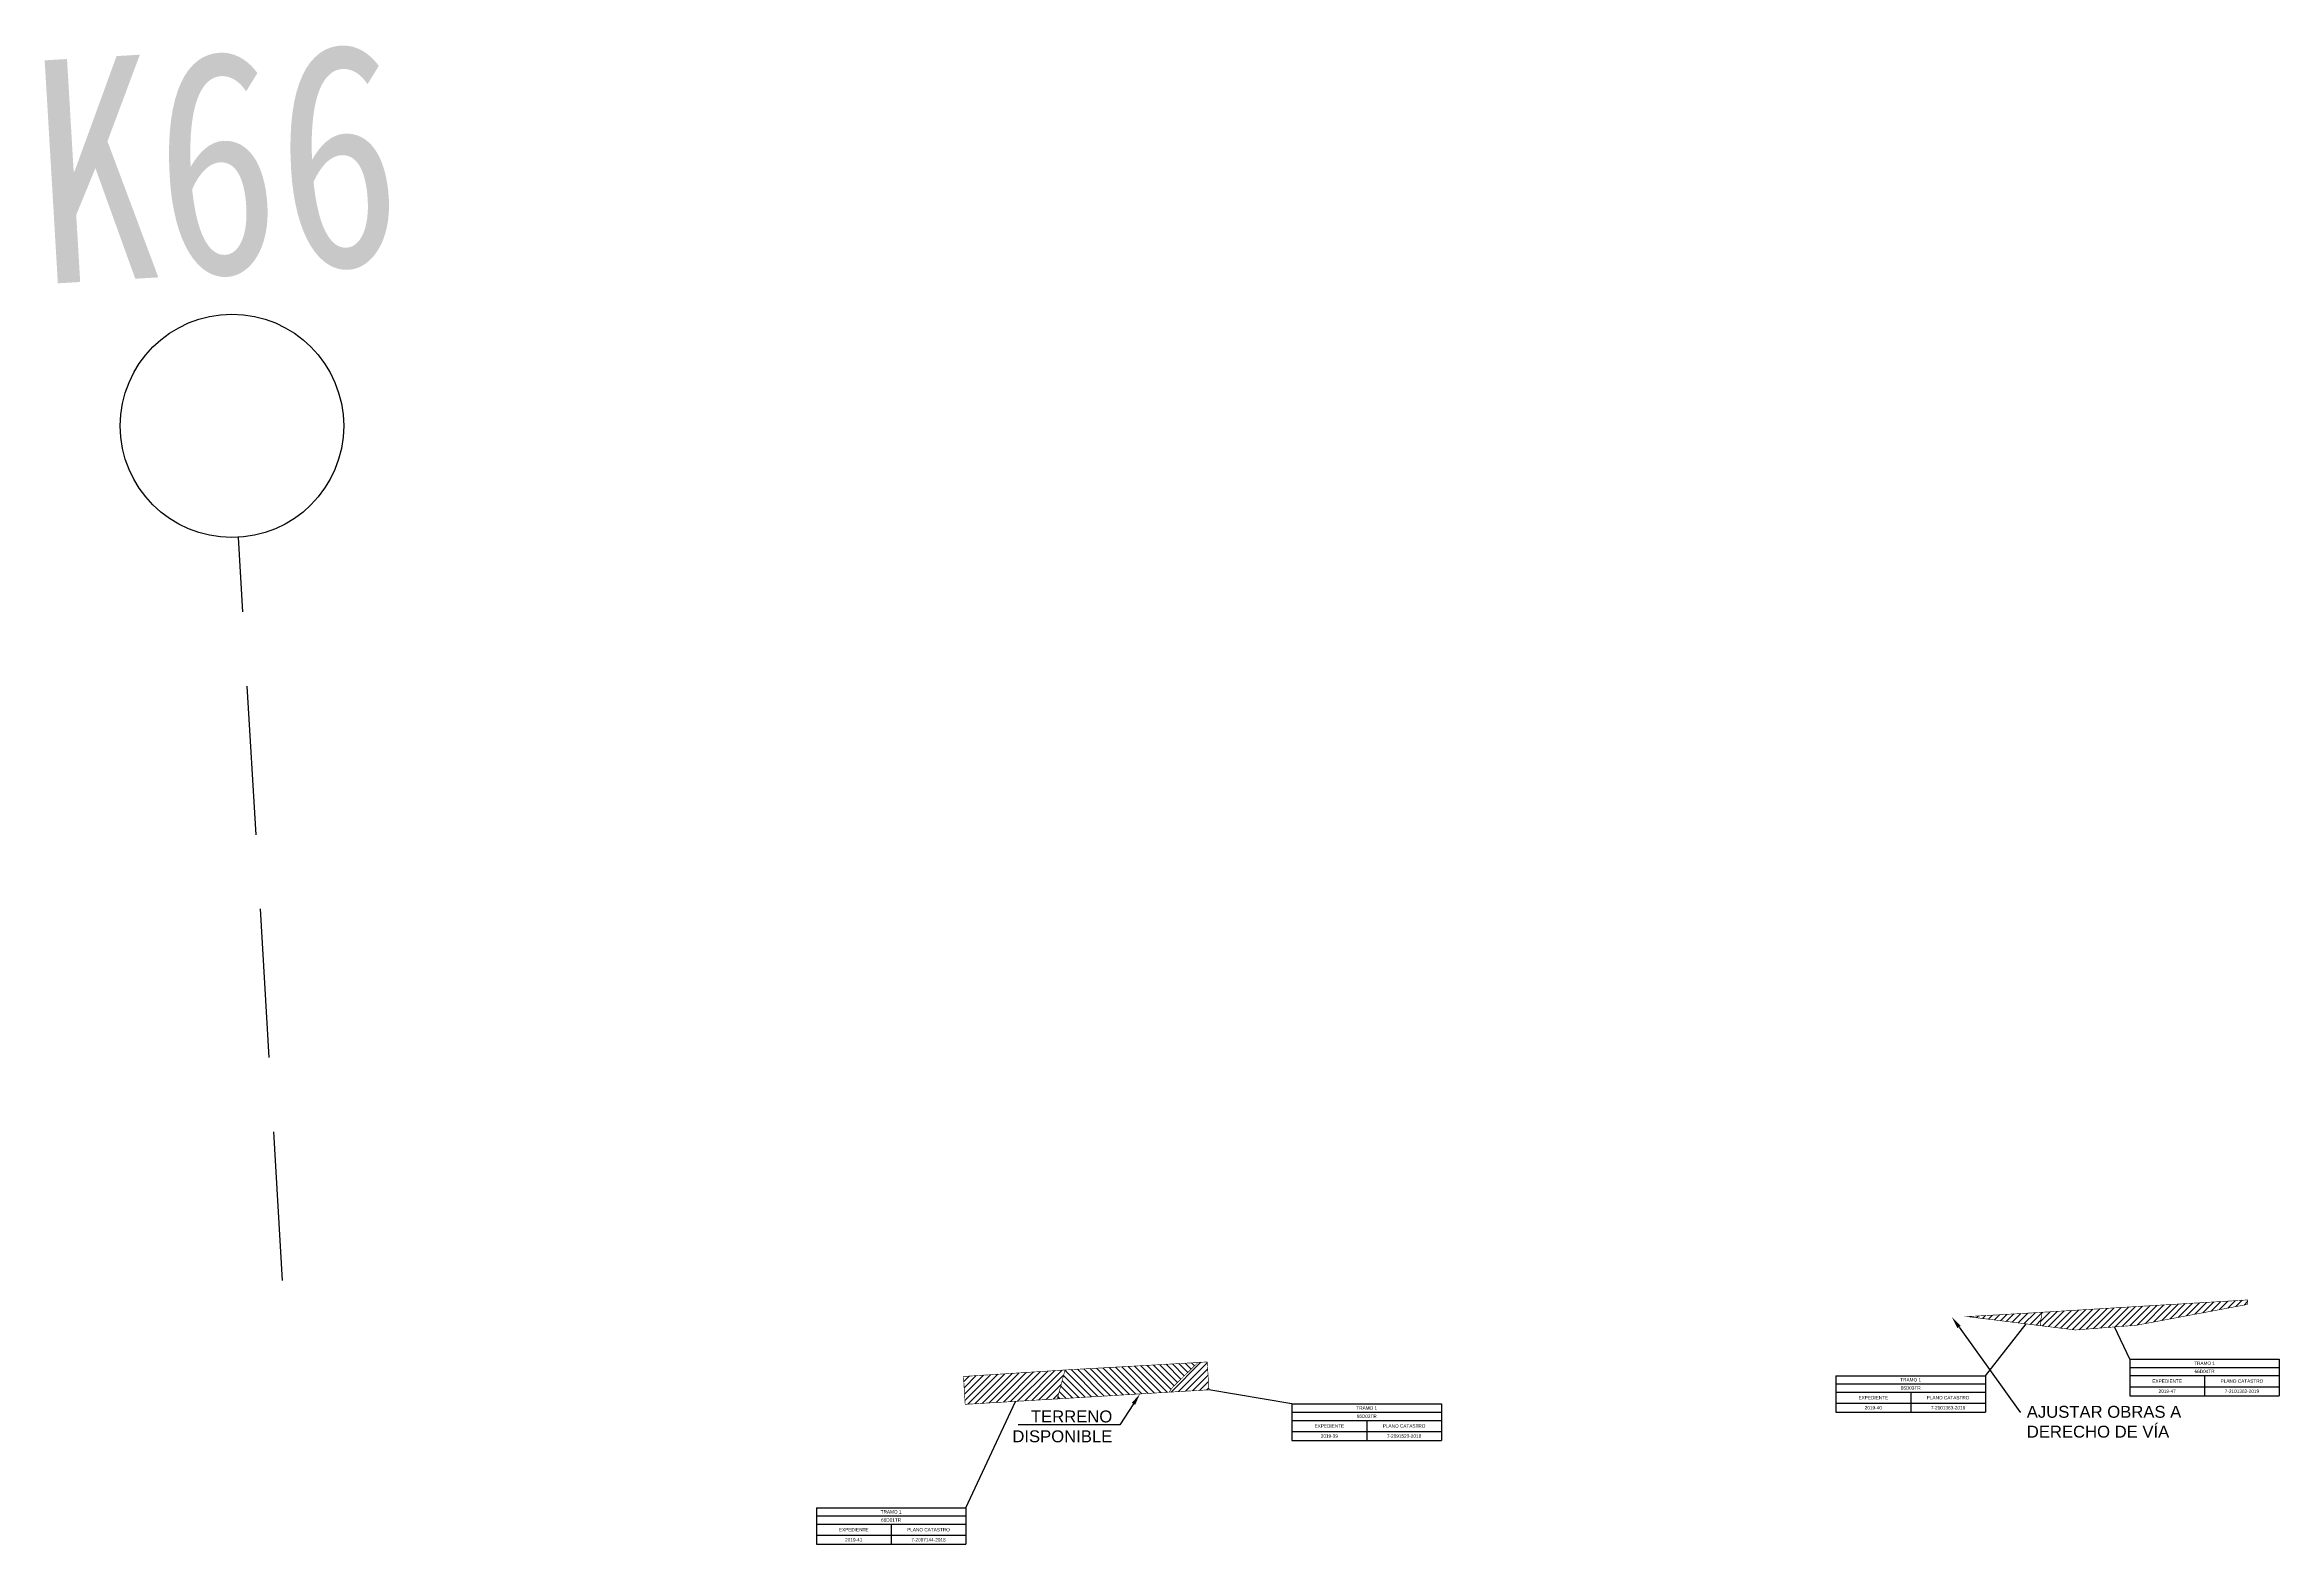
# Model space of a CAD drawing. Header units: inches. Extents: x 510447 to 606954, y 1095553 to 1134812.
# Drawn here: x 526930 to 527680, y 1128303 to 1128807 of the extents above; entities that cross this region are included whole.
import ezdxf
from ezdxf import colors
from ezdxf.entities.mleader import LeaderData, LeaderLine
from ezdxf.math import Vec2, Vec3

# ---------------------------------------------------------------- set-up
doc = ezdxf.new("R2010")
doc.units = ezdxf.units.IN
doc.header["$MEASUREMENT"] = 0
doc.linetypes.add('Kilométrica grande$1$JIS_02_2.0', pattern=[3, 2, -1])
for name, color, linetype in [('00 Revisión AGO 2021', 122, 'Continuous'), ('7-2091523-2018', 7, 'Continuous'), ('7-2097144-2018', 7, 'Continuous'), ('7-2101362-2019', 7, 'Continuous'), ('7-2101363-2019', 7, 'Continuous'), ('INFORMACION', 130, 'Continuous'), ('Kilométrica grande$0$0-KM GRANDE', 220, 'Continuous')]:
    doc.layers.add(name, color=color, linetype=linetype)
doc.styles.add('ARIAL', font='Arial.ttf')
doc.styles.add('Kilométrica grande$0$哥Arial', font='Arial.ttf', dxfattribs={"width": 0.8})
doc.styles.get("Standard").update_dxf_attribs({"font": 'Arial.ttf'})

# ---------------------------------------------------------------- blocks, each defined once
blk = doc.blocks.new('*T433')
at = {"layer": 'INFORMACION', "color": 0, "linetype": 'ByBlock', "lineweight": -2, "transparency": 16777216}
for p, q in [((0, 0), (50.17, 0)), ((0, 0), (0, -12.28)), ((0, -2.75), (50.17, -2.75)), ((0, -5.5), (50.17, -5.5)), ((25.09, -5.5), (25.09, -12.28)), ((50.17, 0), (50.17, -12.28)), ((0, -9.25), (50.17, -9.25)), ((0, -12.28), (50.17, -12.28))]:
    blk.add_line(p, q, dxfattribs=at)
at = {"layer": 'INFORMACION', "color": 0, "transparency": 16777216, "char_height": 1.125, "attachment_point": 5}
for s, insert, width in [('EXPEDIENTE', (12.54, -7.38), 25.0575), ('TRAMO 1', (25.09, -1.38), 50.145), ('66D01TR', (25.09, -4.12), 50.145), ('PLANO CATASTRO', (37.63, -7.38), 25.0575), ('2019-41', (12.54, -10.77), 25.0575), ('7-2097144-2018^J', (37.63, -10.77), 25.0575)]:
    blk.add_mtext(s, dxfattribs=dict(at, insert=insert, width=width))
blk = doc.blocks.new('*T434')
at = {"layer": 'INFORMACION', "color": 0, "linetype": 'ByBlock', "lineweight": -2, "transparency": 16777216}
for p, q in [((0, 0), (50.17, 0)), ((0, 0), (0, -12.28)), ((0, -2.75), (50.17, -2.75)), ((0, -5.5), (50.17, -5.5)), ((25.09, -5.5), (25.09, -12.28)), ((50.17, 0), (50.17, -12.28)), ((0, -9.25), (50.17, -9.25)), ((0, -12.28), (50.17, -12.28))]:
    blk.add_line(p, q, dxfattribs=at)
at = {"layer": 'INFORMACION', "color": 0, "transparency": 16777216, "char_height": 1.125, "attachment_point": 5}
for s, insert, width in [('EXPEDIENTE', (12.54, -7.38), 25.0575), ('TRAMO 1', (25.09, -1.37), 50.145), ('66D02TR', (25.09, -4.12), 50.145), ('PLANO CATASTRO', (37.63, -7.38), 25.0575), ('2019-39', (12.54, -10.77), 25.0575), ('7-2091523-2018^J', (37.63, -10.77), 25.0575)]:
    blk.add_mtext(s, dxfattribs=dict(at, insert=insert, width=width))
blk = doc.blocks.new('*T435')
at = {"layer": 'INFORMACION', "color": 0, "linetype": 'ByBlock', "lineweight": -2, "transparency": 16777216}
for p, q in [((0, 0), (50.17, 0)), ((0, 0), (0, -12.28)), ((0, -2.75), (50.17, -2.75)), ((0, -5.5), (50.17, -5.5)), ((25.09, -5.5), (25.09, -12.28)), ((50.17, 0), (50.17, -12.28)), ((0, -9.25), (50.17, -9.25)), ((0, -12.28), (50.17, -12.28))]:
    blk.add_line(p, q, dxfattribs=at)
at = {"layer": 'INFORMACION', "color": 0, "transparency": 16777216, "char_height": 1.125, "attachment_point": 5}
for s, insert, width in [('EXPEDIENTE', (12.54, -7.38), 25.0575), ('TRAMO 1', (25.09, -1.38), 50.145), ('66D03TR', (25.09, -4.12), 50.145), ('PLANO CATASTRO', (37.63, -7.38), 25.0575), ('2019-40', (12.54, -10.77), 25.0575), ('7-2101363-2019^J', (37.63, -10.77), 25.0575)]:
    blk.add_mtext(s, dxfattribs=dict(at, insert=insert, width=width))
blk = doc.blocks.new('*T436')
at = {"layer": 'INFORMACION', "color": 0, "linetype": 'ByBlock', "lineweight": -2, "transparency": 16777216}
for p, q in [((0, 0), (50.17, 0)), ((0, 0), (0, -12.28)), ((0, -2.75), (50.17, -2.75)), ((0, -5.5), (50.17, -5.5)), ((25.09, -5.5), (25.09, -12.28)), ((50.17, 0), (50.17, -12.28)), ((0, -9.25), (50.17, -9.25)), ((0, -12.28), (50.17, -12.28))]:
    blk.add_line(p, q, dxfattribs=at)
at = {"layer": 'INFORMACION', "color": 0, "transparency": 16777216, "char_height": 1.125, "attachment_point": 5}
for s, insert, width in [('EXPEDIENTE', (12.54, -7.38), 25.0575), ('TRAMO 1', (25.09, -1.38), 50.145), ('66D04TR', (25.09, -4.12), 50.145), ('PLANO CATASTRO', (37.63, -7.38), 25.0575), ('2019-47', (12.54, -10.77), 25.0575), ('7-2101362-2019^J', (37.63, -10.77), 25.0575)]:
    blk.add_mtext(s, dxfattribs=dict(at, insert=insert, width=width))
blk = doc.blocks.new('Kilométrica grande')
at = {"layer": 'Kilométrica grande$0$0-KM GRANDE', "linetype": 'Kilométrica grande$1$JIS_02_2.0', "lineweight": -3, "ltscale": 25}
blk.add_line((527009.58, 1128391.59), (526994.84, 1128641.16), dxfattribs=at)
at = {"layer": 'Kilométrica grande$0$0-KM GRANDE'}
blk.add_circle((526992.63, 1128678.59), 37.5, dxfattribs=at)
at = {"layer": 'Kilométrica grande$0$0-KM GRANDE', "linetype": 'Continuous', "lineweight": -3, "insert": (526989.68, 1128728.51, 0), "char_height": 75, "attachment_point": 8, "rotation": 3.37874, "style": 'Kilométrica grande$0$哥Arial'}
blk.add_mtext('{\\fSimHei|b0|i0|c134|p2;K66}', dxfattribs=at)

msp = doc.modelspace()

# ---------------------------------------------------------------- hatches: boundary and pattern name
at = {"layer": '00 Revisión AGO 2021'}
h = msp.add_hatch(dxfattribs=at)
h.set_pattern_fill('ANSI31', color=3, scale=0.5, angle=90)
h.set_pattern_definition([(135, (0, 0), (-1.1225320151, -1.1225320151), [])])
h.paths.add_polyline_path([(527272.2435, 1128361.58429), (527316.854, 1128364.087), (527308.33, 1128355.76), (527307.16, 1128354.14), (527269.62894, 1128351.86998)])
at = {"layer": '7-2091523-2018'}
h = msp.add_hatch(dxfattribs=at)
h.set_pattern_fill('ANSI31', color=3, scale=0.5)
h.set_pattern_definition([(45, (0, 0), (-1.1225320151, 1.1225320151), [])])
h.paths.add_polyline_path([(527307.16, 1128354.14), (527320.55109, 1128354.91803), (527319.952, 1128364.29752), (527316.854, 1128364.087), (527308.33, 1128355.76)])
at = {"layer": '7-2097144-2018'}
h = msp.add_hatch(dxfattribs=at)
h.set_pattern_fill('ANSI31', color=3, scale=0.5)
h.set_pattern_definition([(45, (-10.5447, 55.8949), (-1.1225320151, 1.1225320151), [])])
edge = h.paths.add_edge_path()
edge.add_line((527269.62996, 1128351.8761), (527238.72421, 1128350.04402))
edge.add_line((527238.72421, 1128350.04402), (527238.143, 1128359.406))
edge.add_line((527238.143, 1128359.406), (527272.2435, 1128361.58429))
edge.add_line((527272.2435, 1128361.58429), (527269.62894, 1128351.86998))
at = {"layer": '7-2101362-2019'}
h = msp.add_hatch(dxfattribs=at)
h.set_pattern_fill('ANSI31', color=3, scale=0.5)
h.set_pattern_definition([(45, (-95.024, 90.452), (-1.1225320151, 1.1225320151), [])])
h.paths.add_polyline_path([(527669.04547, 1128383.59025), (527631.74948, 1128376.59477), (527611.35096, 1128375.0238), (527599.56912, 1128376.46782), (527600.051, 1128380.952), (527632.64114, 1128382.92817), (527669.1669, 1128385.09536)])
at = {"layer": '7-2101363-2019'}
h = msp.add_hatch(dxfattribs=at)
h.set_pattern_fill('ANSI31', color=3, scale=0.5)
h.set_pattern_definition([(45, (62.5839, 97.8729), (-1.1225320151, 1.1225320151), [])])
h.paths.add_polyline_path([(527599.6082, 1128376.46509), (527575.083, 1128379.516), (527592.92474, 1128380.52054), (527600.06163, 1128380.9533)])

# ---------------------------------------------------------------- linework, layer by layer
at = {"layer": '00 Revisión AGO 2021', "color": 3, "const_width": 0.2, "flags": 128}
msp.add_lwpolyline([(527272.2435, 1128361.58429), (527316.854, 1128364.087), (527308.33, 1128355.76), (527307.16, 1128354.14), (527269.62894, 1128351.86998)], close=True, dxfattribs=at)
at = {"layer": '7-2091523-2018', "color": 3, "const_width": 0.2, "elevation": -2.332}
msp.add_lwpolyline([(527307.16, 1128354.14), (527320.55109, 1128354.91803), (527319.952, 1128364.29752), (527316.854, 1128364.087), (527308.33, 1128355.76), (527307.16, 1128354.14)], close=True, dxfattribs=at)
at = {"layer": '7-2097144-2018', "color": 3, "const_width": 0.2}
msp.add_lwpolyline([(527269.62996, 1128351.8761), (527238.72421, 1128350.04402), (527238.143, 1128359.406), (527272.2435, 1128361.58429), (527269.62894, 1128351.86998)], dxfattribs=at)
at = {"layer": '7-2101362-2019', "color": 3, "const_width": 0.2}
msp.add_lwpolyline([(527669.04547, 1128383.59025), (527631.74948, 1128376.59477), (527611.35096, 1128375.0238), (527599.56912, 1128376.46782), (527600.051, 1128380.952), (527632.64114, 1128382.92817), (527669.1669, 1128385.09536), (527669.04547, 1128383.59025)], dxfattribs=at)
at = {"layer": '7-2101363-2019', "color": 3, "const_width": 0.2}
msp.add_lwpolyline([(527599.6082, 1128376.46509), (527575.083, 1128379.516), (527592.92474, 1128380.52054), (527600.06163, 1128380.9533), (527599.6082, 1128376.46509)], dxfattribs=at)
at = {"layer": 'INFORMACION'}
for points in [[(527581.14685, 1128359.65787), (527594.86575, 1128377.05505)], [(527629.60974, 1128365.21611), (527624.49906, 1128376.03639)], [(527238.9447, 1128315.32083), (527255.56314, 1128351.04223)]]:
    msp.add_lwpolyline(points, dxfattribs=at)
at = {"layer": 'INFORMACION', "elevation": -2.332}
msp.add_lwpolyline([(527348.39895, 1128350.16266), (527320.55109, 1128354.91803)], dxfattribs=at)

# ---------------------------------------------------------------- block references
for name, p in [('Kilométrica grande', (0, 0)), ('*T436', (527629.60974, 1128365.21611)), ('*T435', (527530.97188, 1128359.65787)), ('*T434', (527348.39895, 1128350.16266, -2.332)), ('*T433', (527188.76972, 1128315.32083))]:
    msp.add_blockref(name, p)

# ---------------------------------------------------------------- leaders
at = {"layer": '00 Revisión AGO 2021'}
ml = msp.add_multileader_mtext('Standard', dxfattribs=at)
ml.set_content('AJUSTAR OBRAS A\\PDERECHO DE VÍA', color=256, style='ARIAL')
ml.set_leader_properties()
ml.build(insert=Vec2(0, 0))
ml.multileader.update_dxf_attribs({"text_right_attachment_type": 6, "dogleg_length": 0.36})
ctx = ml.context
ctx.base_point, ctx.plane_origin = Vec3(527593.03084, 1128347.50177), Vec3(527569.95465, 1128379.25816)
ctx.right_attachment = 6
notes = []
notes.append((ctx, [(0, (1, 1, 0), (527592.67084, 1128347.50177), (1, 0), 0.36, [(0, [(527569.95465, 1128379.25816)], 0, [])])]))
ctx.mtext.insert, ctx.mtext.flow_direction = Vec3(527595.03084, 1128349.53588), 5
at = {"layer": '00 Revisión AGO 2021', "color": 3}
ml = msp.add_multileader_mtext('Standard', dxfattribs=at)
ml.set_content('TERRENO\\PDISPONIBLE', color=3, style='ARIAL')
ml.set_leader_properties()
ml.build(insert=Vec2(0, 0))
ml.multileader.update_dxf_attribs({"text_right_attachment_type": 6, "dogleg_length": 0.36})
ctx = ml.context
ctx.base_point, ctx.plane_origin = Vec3(527253.4305, 1128345.91342), Vec3(527297.38601, 1128353.54883)
ctx.right_attachment, ctx.text_align_type = 6, 2
notes.append((ctx, [(0, (1, 1, 0), (527290.59814, 1128343.14752), (-1, 0), 0.36, [(0, [(527297.38601, 1128353.54883)], 0, [])])]))
ctx.mtext.insert, ctx.mtext.alignment, ctx.mtext.flow_direction = Vec3(527288.0934, 1128347.98163), 3, 5
for ctx, leaders in notes:
    for number, flags, end, landing, length, lines in leaders:
        leader = LeaderData()
        leader.index, (leader.has_last_leader_line, leader.has_dogleg_vector, leader.attachment_direction) = number, flags
        leader.last_leader_point, leader.dogleg_vector, leader.dogleg_length = Vec3(end), Vec3(landing), length
        for number, points, colour, breaks in lines:
            line = LeaderLine()
            line.index, line.vertices, line.color, line.breaks = number, Vec3.list(points), colors.encode_raw_color(colour), breaks
            leader.lines.append(line)
        ctx.leaders.append(leader)

doc.saveas('drawing.dxf')
